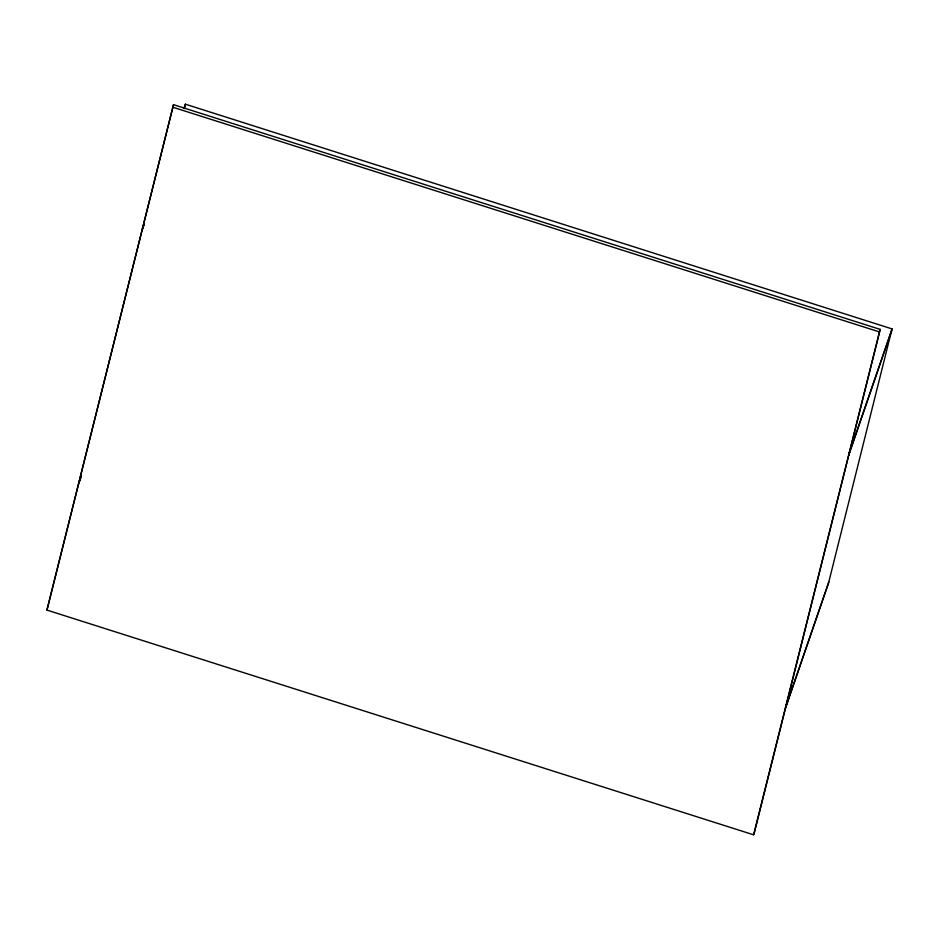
<?xml version="1.0" encoding="UTF-8"?>
<svg xmlns="http://www.w3.org/2000/svg" width="939" height="939" viewBox="0 0 939 939"><rect width="100%" height="100%" fill="white"/><g stroke="black" fill="none" stroke-linecap="round" stroke-linejoin="round"><path stroke-width="1.41" d="M46.95 610.092L173.504 104.675L880.172 329.389L754.463 832.318L753.606 834.806L46.95 610.092L173.504 104.675M184.29 108.607L185.394 104.194L892.05 328.908L828.409 583.518L785.497 708.159M753.606 834.806L880.172 329.389M142.482 228.834L143.902 224.679M183.962 108.349L185.394 104.194M142.564 229.01L143.996 224.867M184.044 108.537L184.995 105.767M79.228 481.86L81.141 476.319M78.841 483.432L81.224 476.507M849.138 453.549L892.05 328.908M848.739 455.122L891.663 330.481M785.896 706.586L828.808 581.945M172.647 107.163L879.303 331.878"/></g></svg>
